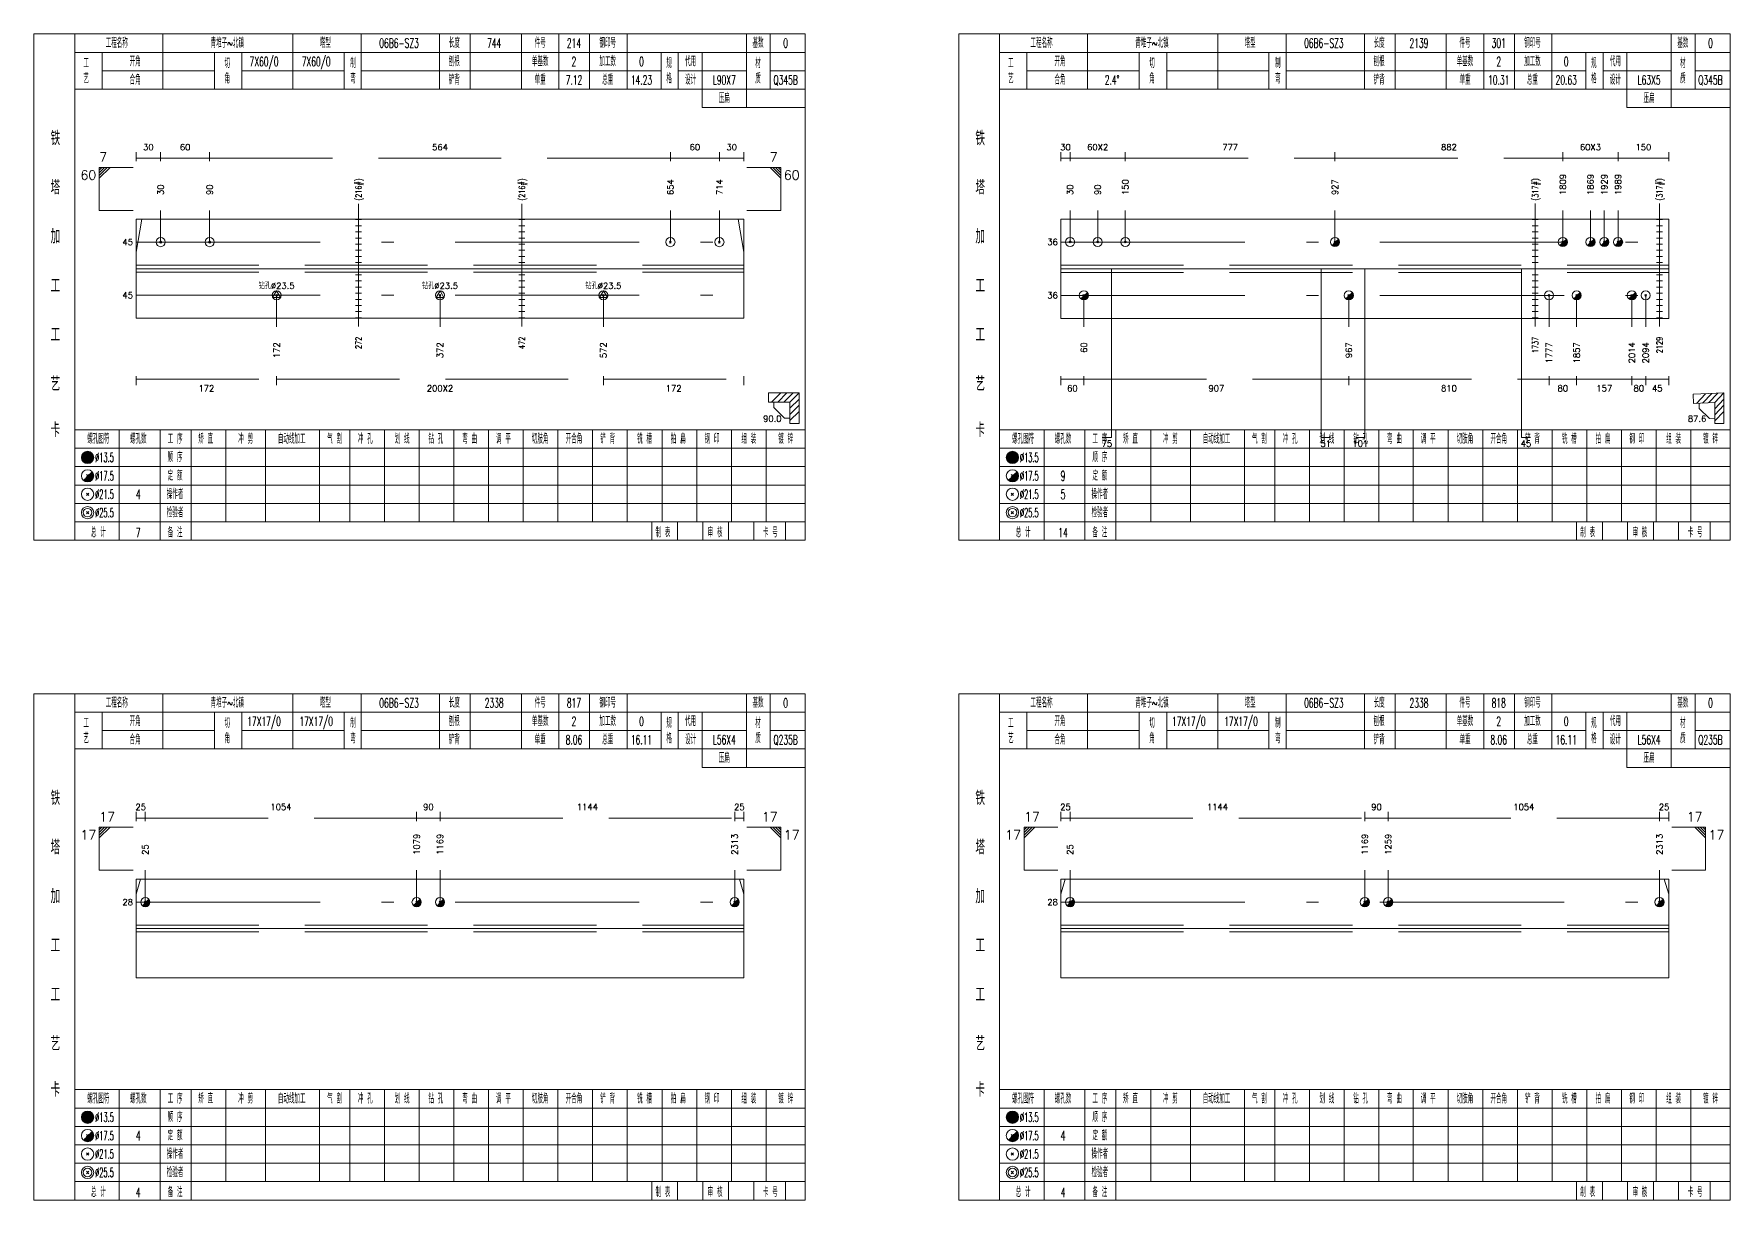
# Model space of a CAD drawing. Extents: x 0 to 30090, y 0 to 380.
# Drawn here: x 6932 to 7485, y 0 to 380 of the extents above; entities that cross this region are included whole.
import ezdxf
from ezdxf.enums import TextEntityAlignment as Align

# ---------------------------------------------------------------- set-up
doc = ezdxf.new("R2010")
doc.units = 0
doc.header["$LTSCALE"] = 20
doc.header["$MEASUREMENT"] = 0
doc.linetypes.add('一点画线', pattern=[5.2, 3, -1, 0.2, -1])
doc.linetypes.add('虚线', pattern=[2.75, 2, -0.75])
doc.layers.get('0').update_dxf_attribs({"linetype": 'CONTINUOUS', "lineweight": 25})
for name, color, linetype, lineweight in [('1', 7, 'CONTINUOUS', 25), ('2', 7, 'CONTINUOUS', 25), ('4', 7, 'CONTINUOUS', 25), ('5', 7, 'CONTINUOUS', 25)]:
    doc.layers.add(name, color=color, linetype=linetype, lineweight=lineweight)
doc.styles.get("Standard").update_dxf_attribs({"font": 'simplex', "width": 0.7, "bigfont": 'gbhzfs.shx'})

# ---------------------------------------------------------------- blocks, each defined once
blk = doc.blocks.new('孔17.5')
at = {"layer": '5', "color": 7, "linetype": 'Continuous', "lineweight": 13}
for p, q in [((-0.2, -0.2), (0.2, 0.2)), ((-0.2, 0.2), (0.2, -0.2))]:
    blk.add_line(p, q, dxfattribs=at)
blk.add_circle((0, 0), 1, dxfattribs=at)
for radius in [0.9, 0.8, 0.7, 0.6, 0.5, 0.4, 0.3, 0.2, 0.1]:
    blk.add_arc((0, 0), radius, 225, 45, dxfattribs=at)
blk = doc.blocks.new('孔21.5')
at = {"layer": '5', "color": 7, "linetype": 'Continuous', "lineweight": 13}
for p, q in [((-0.2, -0.2), (0.2, 0.2)), ((-0.2, 0.2), (0.2, -0.2))]:
    blk.add_line(p, q, dxfattribs=at)
blk.add_circle((0, 0), 1, dxfattribs=at)
blk = doc.blocks.new('孔23.5')
at = {"layer": '5', "color": 7, "linetype": 'Continuous', "lineweight": 13}
for p, q in [((0, 1), (-0.866, -0.5)), ((-0.2, -0.2), (0.2, 0.2)), ((-0.2, 0.2), (0.2, -0.2)), ((0.866, -0.5), (0, 1)), ((-0.866, -0.5), (0.866, -0.5))]:
    blk.add_line(p, q, dxfattribs=at)
blk.add_circle((0, 0), 1, dxfattribs=at)

msp = doc.modelspace()

# ---------------------------------------------------------------- linework, layer by layer
at = {"color": 8, "linetype": '虚线', "lineweight": 9}
for p, q in [((6965.5, 338.5), (6965.5, 341.5)), ((6965.5, 339.5), (6973.49, 339.5)), ((6973.49, 338.5), (6973.49, 341.5)), ((6973.49, 338.5), (6973.49, 341.5)), ((6973.49, 339.5), (6989.46, 339.5)), ((6989.46, 338.5), (6989.46, 341.5)), ((6989.46, 338.5), (6989.46, 341.5)), ((6989.46, 339.5), (7139.64, 339.5)), ((7139.64, 338.5), (7139.64, 341.5)), ((7139.64, 338.5), (7139.64, 341.5)), ((7139.64, 339.5), (7155.61, 339.5)), ((7155.61, 338.5), (7155.61, 341.5)), ((7155.61, 338.5), (7155.61, 341.5)), ((7155.61, 339.5), (7163.6, 339.5)), ((7163.6, 338.5), (7163.6, 341.5)), ((7266.9, 338.5), (7266.9, 341.5)), ((7266.9, 339.5), (7269.9, 339.5)), ((7269.9, 338.5), (7269.9, 341.5)), ((7269.9, 338.5), (7269.9, 341.5)), ((7269.9, 339.5), (7287.9, 339.5)), ((7287.9, 338.5), (7287.9, 341.5)), ((7287.9, 338.5), (7287.9, 341.5)), ((7287.9, 339.5), (7356.23, 339.5)), ((7356.23, 338.5), (7356.23, 341.5)), ((7356.23, 338.5), (7356.23, 341.5)), ((7356.23, 339.5), (7430.5, 339.5)), ((7430.5, 338.5), (7430.5, 341.5)), ((7430.5, 338.5), (7430.5, 341.5)), ((7430.5, 339.5), (7448.5, 339.5)), ((7448.5, 338.5), (7448.5, 341.5)), ((7448.5, 338.5), (7448.5, 341.5)), ((7448.5, 339.5), (7465, 339.5)), ((7465, 338.5), (7465, 341.5)), ((6965.5, 268.5), (6965.5, 265.5)), ((6965.5, 267.5), (7011.3, 267.5)), ((7011.3, 268.5), (7011.3, 265.5)), ((7011.3, 268.5), (7011.3, 265.5)), ((7011.3, 267.5), (7117.8, 267.5)), ((7117.8, 268.5), (7117.8, 265.5)), ((7117.8, 268.5), (7117.8, 265.5)), ((7117.8, 267.5), (7163.6, 267.5)), ((7163.6, 268.5), (7163.6, 265.5)), ((7266.9, 268.5), (7266.9, 265.5)), ((7266.9, 267.5), (7274.4, 267.5)), ((7274.4, 268.5), (7274.4, 265.5)), ((7274.4, 268.5), (7274.4, 265.5)), ((7274.4, 267.5), (7360.73, 267.5)), ((7360.73, 268.5), (7360.73, 265.5)), ((7360.73, 268.5), (7360.73, 265.5)), ((7360.73, 267.5), (7426, 267.5)), ((7426, 268.5), (7426, 265.5)), ((7426, 268.5), (7426, 265.5)), ((7426, 267.5), (7435, 267.5)), ((7435, 268.5), (7435, 265.5)), ((7435, 268.5), (7435, 265.5)), ((7435, 267.5), (7453, 267.5)), ((7453, 268.5), (7453, 265.5)), ((7453, 268.5), (7453, 265.5)), ((7453, 267.5), (7457.5, 267.5)), ((7457.5, 268.5), (7457.5, 265.5)), ((7457.5, 268.5), (7457.5, 265.5)), ((7457.5, 267.5), (7465, 267.5)), ((7465, 268.5), (7465, 265.5)), ((6965.5, 123.5), (6965.5, 126.5)), ((6965.5, 124.5), (6968.5, 124.5)), ((6968.5, 123.5), (6968.5, 126.5)), ((6968.5, 123.5), (6968.5, 126.5)), ((6968.5, 124.5), (7056.92, 124.5)), ((7056.92, 123.5), (7056.92, 126.5)), ((7056.92, 123.5), (7056.92, 126.5)), ((7056.92, 124.5), (7064.55, 124.5)), ((7064.55, 123.5), (7064.55, 126.5)), ((7064.55, 123.5), (7064.55, 126.5)), ((7064.55, 124.5), (7160.6, 124.5)), ((7160.6, 123.5), (7160.6, 126.5)), ((7160.6, 123.5), (7160.6, 126.5)), ((7160.6, 124.5), (7163.6, 124.5)), ((7163.6, 123.5), (7163.6, 126.5)), ((7266.9, 123.5), (7266.9, 126.5)), ((7266.9, 124.5), (7269.9, 124.5)), ((7269.9, 123.5), (7269.9, 126.5)), ((7269.9, 123.5), (7269.9, 126.5)), ((7269.9, 124.5), (7365.95, 124.5)), ((7365.95, 123.5), (7365.95, 126.5)), ((7365.95, 123.5), (7365.95, 126.5)), ((7365.95, 124.5), (7373.58, 124.5)), ((7373.58, 123.5), (7373.58, 126.5)), ((7373.58, 123.5), (7373.58, 126.5)), ((7373.58, 124.5), (7462, 124.5)), ((7462, 123.5), (7462, 126.5)), ((7462, 123.5), (7462, 126.5)), ((7462, 124.5), (7465, 124.5)), ((7465, 123.5), (7465, 126.5))]:
    msp.add_line(p, q, dxfattribs=at)
at = {"color": 7, "linetype": 'Continuous', "lineweight": 13}
for p, q in [((6953.5, 336.5), (6964.5, 336.5)), ((6953.5, 322.5), (6953.5, 336.5)), ((6954.37, 336.5), (6953.5, 335.62)), ((6955.25, 336.5), (6953.5, 334.75)), ((6956.12, 336.5), (6953.5, 333.88)), ((6957, 336.5), (6953.5, 333)), ((7175.6, 336.5), (7164.6, 336.5)), ((7172.1, 336.5), (7175.6, 333)), ((7172.97, 336.5), (7175.6, 333.88)), ((7173.85, 336.5), (7175.6, 334.75)), ((7174.72, 336.5), (7175.6, 335.62)), ((7175.6, 322.5), (7175.6, 336.5)), ((6953.5, 322.5), (6964.5, 322.5)), ((6973.49, 312.17), (6973.49, 322.5)), ((6989.46, 312.17), (6989.46, 322.5)), ((7139.64, 312.17), (7139.64, 322.5)), ((7155.61, 312.17), (7155.61, 322.5)), ((7175.6, 322.5), (7164.6, 322.5)), ((7269.9, 312.19), (7269.9, 322.5)), ((7278.9, 312.19), (7278.9, 322.5)), ((7287.9, 312.19), (7287.9, 322.5)), ((7356.23, 312.19), (7356.23, 322.5)), ((7430.5, 312.19), (7430.5, 322.5)), ((7439.5, 312.19), (7439.5, 322.5)), ((7444, 312.19), (7444, 322.5)), ((7448.5, 312.19), (7448.5, 322.5)), ((6965.5, 308.89), (6967.36, 319.67)), ((7163.6, 308.89), (7161.74, 319.67)), ((7011.3, 294.83), (7011.3, 284.5)), ((7064.55, 294.83), (7064.55, 284.5)), ((7117.8, 294.83), (7117.8, 284.5)), ((7274.4, 294.81), (7274.4, 284.5)), ((7360.73, 294.81), (7360.73, 284.5)), ((7426, 294.81), (7426, 284.5)), ((7435, 294.81), (7435, 284.5)), ((7453, 294.81), (7453, 284.5)), ((7457.5, 294.81), (7457.5, 284.5)), ((6953.5, 121.5), (6964.5, 121.5)), ((6953.5, 107.5), (6953.5, 121.5)), ((6954.37, 121.5), (6953.5, 120.62)), ((6955.25, 121.5), (6953.5, 119.75)), ((6956.12, 121.5), (6953.5, 118.88)), ((6957, 121.5), (6953.5, 118)), ((7175.6, 121.5), (7164.6, 121.5)), ((7172.1, 121.5), (7175.6, 118)), ((7172.97, 121.5), (7175.6, 118.88)), ((7173.85, 121.5), (7175.6, 119.75)), ((7174.72, 121.5), (7175.6, 120.62)), ((7175.6, 107.5), (7175.6, 121.5)), ((7254.9, 121.5), (7265.9, 121.5)), ((7254.9, 107.5), (7254.9, 121.5)), ((7255.77, 121.5), (7254.9, 120.62)), ((7256.65, 121.5), (7254.9, 119.75)), ((7257.52, 121.5), (7254.9, 118.88)), ((7258.4, 121.5), (7254.9, 118)), ((7477, 121.5), (7466, 121.5)), ((7473.5, 121.5), (7477, 118)), ((7474.37, 121.5), (7477, 118.88)), ((7475.25, 121.5), (7477, 119.75)), ((7476.12, 121.5), (7477, 120.62)), ((7477, 107.5), (7477, 121.5)), ((6953.5, 107.5), (6964.5, 107.5)), ((6968.5, 97.07), (6968.5, 107.5)), ((7056.92, 97.07), (7056.92, 107.5)), ((7064.55, 97.07), (7064.55, 107.5)), ((7160.6, 97.07), (7160.6, 107.5)), ((7175.6, 107.5), (7164.6, 107.5)), ((7254.9, 107.5), (7265.9, 107.5)), ((7269.9, 97.07), (7269.9, 107.5)), ((7365.95, 97.07), (7365.95, 107.5)), ((7373.58, 97.07), (7373.58, 107.5)), ((7462, 97.07), (7462, 107.5)), ((7477, 107.5), (7466, 107.5)), ((6965.5, 99.69), (6966.94, 104.57)), ((7163.6, 99.69), (7162.16, 104.57)), ((7266.9, 99.69), (7268.34, 104.57)), ((7465, 99.69), (7463.56, 104.57))]:
    msp.add_line(p, q, dxfattribs=at)
at = {"color": 7, "linetype": 'Continuous', "lineweight": 18}
for p, q in [((6965.5, 319.67), (6965.5, 287.33)), ((6965.5, 319.67), (7163.6, 319.67)), ((7163.6, 319.67), (7163.6, 287.33)), ((7266.9, 319.69), (7266.9, 287.31)), ((7266.9, 319.69), (7465, 319.69)), ((7465, 319.69), (7465, 287.31)), ((6965.5, 303.5), (7163.6, 303.5)), ((7266.9, 303.5), (7465, 303.5)), ((6965.5, 104.57), (6965.5, 72.43)), ((6965.5, 104.57), (7163.6, 104.57)), ((7163.6, 104.57), (7163.6, 72.43)), ((7266.9, 104.57), (7266.9, 72.43)), ((7266.9, 104.57), (7465, 104.57)), ((7465, 104.57), (7465, 72.43)), ((6965.5, 88.5), (7163.6, 88.5)), ((7266.9, 88.5), (7465, 88.5))]:
    msp.add_line(p, q, dxfattribs=at)
at = {"color": 3, "linetype": '一点画线', "lineweight": 13}
for p, q in [((6965.5, 312.17), (7163.6, 312.17)), ((7266.9, 312.19), (7465, 312.19)), ((6965.5, 294.83), (7163.6, 294.83)), ((7266.9, 294.81), (7465, 294.81)), ((6965.5, 97.07), (7163.6, 97.07)), ((7266.9, 97.07), (7465, 97.07))]:
    msp.add_line(p, q, dxfattribs=at)
at = {"color": 1, "linetype": '虚线', "lineweight": 18}
for p, q in [((6965.5, 304.67), (7163.6, 304.67)), ((7266.9, 304.69), (7465, 304.69)), ((6965.5, 302.33), (7163.6, 302.33)), ((7266.9, 302.31), (7465, 302.31)), ((6965.5, 89.57), (7163.6, 89.57)), ((7266.9, 89.57), (7465, 89.57)), ((6965.5, 87.43), (7163.6, 87.43)), ((7266.9, 87.43), (7465, 87.43))]:
    msp.add_line(p, q, dxfattribs=at)
at = {"layer": '1', "color": 7, "linetype": 'Continuous', "lineweight": 18}
for p, q in [((6965.5, 287.33), (7163.6, 287.33)), ((7266.9, 287.31), (7465, 287.31)), ((6965.5, 72.43), (7163.6, 72.43)), ((7266.9, 72.43), (7465, 72.43))]:
    msp.add_line(p, q, dxfattribs=at)
at = {"layer": '2', "color": 216, "linetype": '虚线', "lineweight": 13}
for p, q in [((7037.99, 324.67), (7037.99, 282.33)), ((7091.24, 324.67), (7091.24, 282.33)), ((7421.5, 324.69), (7421.5, 282.31)), ((7462, 324.69), (7462, 282.31))]:
    msp.add_line(p, q, dxfattribs=at)
at = {"layer": '2', "color": 7, "linetype": 'Continuous', "lineweight": 13}
for p, q in [((7038.99, 319.5), (7036.99, 319.5)), ((7038.99, 317.5), (7036.99, 317.5)), ((7038.99, 315.5), (7036.99, 315.5)), ((7037.99, 303.5), (7037.99, 319.67)), ((7092.24, 319.5), (7090.24, 319.5)), ((7092.24, 317.5), (7090.24, 317.5)), ((7092.24, 315.5), (7090.24, 315.5)), ((7091.24, 303.5), (7091.24, 319.67)), ((7422.5, 319.5), (7420.5, 319.5)), ((7422.5, 317.5), (7420.5, 317.5)), ((7422.5, 315.5), (7420.5, 315.5)), ((7421.5, 303.5), (7421.5, 319.69)), ((7463, 319.5), (7461, 319.5)), ((7463, 317.5), (7461, 317.5)), ((7463, 315.5), (7461, 315.5)), ((7462, 303.5), (7462, 319.69)), ((7038.99, 313.5), (7036.99, 313.5)), ((7038.99, 311.5), (7036.99, 311.5)), ((7092.24, 313.5), (7090.24, 313.5)), ((7092.24, 311.5), (7090.24, 311.5)), ((7422.5, 313.5), (7420.5, 313.5)), ((7422.5, 311.5), (7420.5, 311.5)), ((7463, 313.5), (7461, 313.5)), ((7463, 311.5), (7461, 311.5)), ((7038.99, 309.5), (7036.99, 309.5)), ((7038.99, 307.5), (7036.99, 307.5)), ((7038.99, 305.5), (7036.99, 305.5)), ((7092.24, 309.5), (7090.24, 309.5)), ((7092.24, 307.5), (7090.24, 307.5)), ((7092.24, 305.5), (7090.24, 305.5)), ((7422.5, 309.5), (7420.5, 309.5)), ((7422.5, 307.5), (7420.5, 307.5)), ((7422.5, 305.5), (7420.5, 305.5)), ((7463, 309.5), (7461, 309.5)), ((7463, 307.5), (7461, 307.5)), ((7463, 305.5), (7461, 305.5)), ((7036.99, 301.5), (7038.99, 301.5)), ((7036.99, 299.5), (7038.99, 299.5)), ((7037.99, 303.5), (7037.99, 287.33)), ((7090.24, 301.5), (7092.24, 301.5)), ((7090.24, 299.5), (7092.24, 299.5)), ((7091.24, 303.5), (7091.24, 287.33)), ((7283.4, 303.5), (7283.4, 248.5)), ((7351.73, 303.5), (7351.73, 248.5)), ((7365.98, 303.5), (7365.98, 248.5)), ((7417, 303.5), (7417, 248.5)), ((7420.5, 301.5), (7422.5, 301.5)), ((7420.5, 299.5), (7422.5, 299.5)), ((7421.5, 303.5), (7421.5, 287.31)), ((7461, 301.5), (7463, 301.5)), ((7461, 299.5), (7463, 299.5)), ((7462, 303.5), (7462, 287.31)), ((7036.99, 297.5), (7038.99, 297.5)), ((7036.99, 295.5), (7038.99, 295.5)), ((7036.99, 293.5), (7038.99, 293.5)), ((7090.24, 297.5), (7092.24, 297.5)), ((7090.24, 295.5), (7092.24, 295.5)), ((7090.24, 293.5), (7092.24, 293.5)), ((7420.5, 297.5), (7422.5, 297.5)), ((7420.5, 295.5), (7422.5, 295.5)), ((7420.5, 293.5), (7422.5, 293.5)), ((7461, 297.5), (7463, 297.5)), ((7461, 295.5), (7463, 295.5)), ((7461, 293.5), (7463, 293.5)), ((7036.99, 291.5), (7038.99, 291.5)), ((7036.99, 289.5), (7038.99, 289.5)), ((7036.99, 287.5), (7038.99, 287.5)), ((7090.24, 291.5), (7092.24, 291.5)), ((7090.24, 289.5), (7092.24, 289.5)), ((7090.24, 287.5), (7092.24, 287.5)), ((7420.5, 291.5), (7422.5, 291.5)), ((7420.5, 289.5), (7422.5, 289.5)), ((7420.5, 287.5), (7422.5, 287.5)), ((7461, 291.5), (7463, 291.5)), ((7461, 289.5), (7463, 289.5)), ((7461, 287.5), (7463, 287.5)), ((7181.6, 263), (7171.6, 263)), ((7171.6, 263), (7171.6, 260)), ((7171.6, 260), (7178.6, 260)), ((7172.6, 260), (7175.6, 263)), ((7173.35, 260), (7173.35, 258.25)), ((7174.6, 260), (7177.6, 263)), ((7176.6, 260), (7179.6, 263)), ((7178.6, 260), (7181.6, 263)), ((7178.6, 258), (7181.6, 261)), ((7178.6, 260), (7178.6, 253)), ((7181.6, 253), (7181.6, 263)), ((7483, 263), (7473.01, 262.58)), ((7473.01, 262.58), (7473.13, 259.58)), ((7473.13, 259.58), (7480, 259.87)), ((7474.01, 259.62), (7477.01, 262.75)), ((7476, 259.7), (7479, 262.83)), ((7478, 259.79), (7481, 262.92)), ((7480, 259.87), (7483, 263)), ((7480, 257.87), (7483, 261)), ((7480, 259.87), (7480, 253)), ((7483, 253), (7483, 263)), ((7176.85, 254.75), (7173.35, 258.25)), ((7176.85, 254.75), (7178.6, 254.75)), ((7178.6, 256), (7181.6, 259)), ((7178.6, 254), (7181.6, 257)), ((7474.88, 259.66), (7474.88, 257.91)), ((7478.25, 254.68), (7474.88, 257.91)), ((7478.25, 254.68), (7480, 254.75)), ((7480, 255.87), (7483, 259)), ((7480, 253.87), (7483, 257)), ((7178.6, 253), (7181.6, 253)), ((7480, 253), (7483, 253)), ((7283.4, 248.5), (7280.4, 248.5)), ((7351.73, 248.5), (7354.73, 248.5)), ((7365.98, 248.5), (7362.98, 248.5)), ((7417, 248.5), (7420, 248.5))]:
    msp.add_line(p, q, dxfattribs=at)
at = {"layer": '4', "color": 1, "linetype": 'Continuous', "lineweight": 18}
for p, q in [((6945.5, 215), (6945.5, 380)), ((6974.2, 362), (6974.2, 380)), ((7016.6, 362), (7016.6, 380)), ((7038.9, 362), (7038.9, 380)), ((7064.4, 362), (7064.4, 380)), ((7074.4, 362), (7074.4, 380)), ((7091.1, 362), (7091.1, 380)), ((7103.3, 362), (7103.3, 380)), ((7113.3, 362), (7113.3, 380)), ((7125.5, 362), (7125.5, 380)), ((7164.4, 356), (7164.4, 380)), ((7172.2, 362), (7172.2, 380)), ((7246.9, 215), (7246.9, 380)), ((7275.6, 362), (7275.6, 380)), ((7318, 362), (7318, 380)), ((7340.3, 362), (7340.3, 380)), ((7365.8, 362), (7365.8, 380)), ((7375.8, 362), (7375.8, 380)), ((7392.5, 362), (7392.5, 380)), ((7404.7, 362), (7404.7, 380)), ((7414.7, 362), (7414.7, 380)), ((7426.9, 362), (7426.9, 380)), ((7465.8, 356), (7465.8, 380)), ((7473.6, 362), (7473.6, 380)), ((6945.5, 374), (7183.6, 374)), ((6954.4, 362), (6954.4, 374)), ((6991, 362), (6991, 374)), ((7000, 362), (7000, 374)), ((7033.3, 362), (7033.3, 374)), ((7136.6, 362), (7136.6, 374)), ((7142.2, 362), (7142.2, 374)), ((7150, 356), (7150, 374)), ((7246.9, 374), (7485, 374)), ((7255.8, 362), (7255.8, 374)), ((7292.4, 362), (7292.4, 374)), ((7301.4, 362), (7301.4, 374)), ((7334.7, 362), (7334.7, 374)), ((7438, 362), (7438, 374)), ((7443.6, 362), (7443.6, 374)), ((7451.4, 356), (7451.4, 374)), ((6954.4, 368), (6991, 368)), ((7000, 368), (7033.3, 368)), ((7038.9, 368), (7136.6, 368)), ((7142.2, 368), (7164.4, 368)), ((7172.2, 368), (7183.6, 368)), ((7255.8, 368), (7292.4, 368)), ((7301.4, 368), (7334.7, 368)), ((7340.3, 368), (7438, 368)), ((7443.6, 368), (7465.8, 368)), ((7473.6, 368), (7485, 368)), ((6945.5, 362), (7183.6, 362)), ((7246.9, 362), (7485, 362)), ((7150, 356), (7183.6, 356)), ((7451.4, 356), (7485, 356)), ((6945.5, 251), (7183.6, 251)), ((6960, 215), (6960, 251)), ((6973.3, 215), (6973.3, 251)), ((6983.4, 215), (6983.4, 251)), ((6994.8, 221), (6994.8, 251)), ((7007.7, 221), (7007.7, 251)), ((7025.3, 221), (7025.3, 251)), ((7035.2, 221), (7035.2, 251)), ((7046.5, 221), (7046.5, 251)), ((7057.8, 221), (7057.8, 251)), ((7069.1, 221), (7069.1, 251)), ((7080.3, 221), (7080.3, 251)), ((7091.7, 221), (7091.7, 251)), ((7103, 221), (7103, 251)), ((7114.3, 221), (7114.3, 251)), ((7125.6, 221), (7125.6, 251)), ((7136.9, 221), (7136.9, 251)), ((7148.2, 221), (7148.2, 251)), ((7159.5, 221), (7159.5, 251)), ((7170.8, 221), (7170.8, 251)), ((7246.9, 251), (7485, 251)), ((7261.4, 215), (7261.4, 251)), ((7274.7, 215), (7274.7, 251)), ((7284.8, 215), (7284.8, 251)), ((7296.2, 221), (7296.2, 251)), ((7309.1, 221), (7309.1, 251)), ((7326.7, 221), (7326.7, 251)), ((7336.6, 221), (7336.6, 251)), ((7347.9, 221), (7347.9, 251)), ((7359.2, 221), (7359.2, 251)), ((7370.5, 221), (7370.5, 251)), ((7381.7, 221), (7381.7, 251)), ((7393.1, 221), (7393.1, 251)), ((7404.4, 221), (7404.4, 251)), ((7415.7, 221), (7415.7, 251)), ((7427, 221), (7427, 251)), ((7438.3, 221), (7438.3, 251)), ((7449.6, 221), (7449.6, 251)), ((7460.9, 221), (7460.9, 251)), ((7472.2, 221), (7472.2, 251)), ((6945.5, 245), (7183.6, 245)), ((7246.9, 245), (7485, 245)), ((6945.5, 239), (7183.6, 239)), ((7246.9, 239), (7485, 239)), ((6945.5, 233), (7183.6, 233)), ((7246.9, 233), (7485, 233)), ((6945.5, 227), (7183.6, 227)), ((7246.9, 227), (7485, 227)), ((6945.5, 221), (7183.6, 221)), ((7133.6, 215), (7133.6, 221)), ((7142, 215), (7142, 221)), ((7150.2, 215), (7150.2, 221)), ((7158.6, 215), (7158.6, 221)), ((7166.8, 215), (7166.8, 221)), ((7177.1, 215), (7177.1, 221)), ((7246.9, 221), (7485, 221)), ((7435, 215), (7435, 221)), ((7443.4, 215), (7443.4, 221)), ((7451.6, 215), (7451.6, 221)), ((7460, 215), (7460, 221)), ((7468.2, 215), (7468.2, 221)), ((7478.5, 215), (7478.5, 221)), ((6945.5, 0), (6945.5, 165)), ((6974.2, 147), (6974.2, 165)), ((7016.6, 147), (7016.6, 165)), ((7038.9, 147), (7038.9, 165)), ((7064.4, 147), (7064.4, 165)), ((7074.4, 147), (7074.4, 165)), ((7091.1, 147), (7091.1, 165)), ((7103.3, 147), (7103.3, 165)), ((7113.3, 147), (7113.3, 165)), ((7125.5, 147), (7125.5, 165)), ((7164.4, 141), (7164.4, 165)), ((7172.2, 147), (7172.2, 165)), ((7246.9, 0), (7246.9, 165)), ((7275.6, 147), (7275.6, 165)), ((7318, 147), (7318, 165)), ((7340.3, 147), (7340.3, 165)), ((7365.8, 147), (7365.8, 165)), ((7375.8, 147), (7375.8, 165)), ((7392.5, 147), (7392.5, 165)), ((7404.7, 147), (7404.7, 165)), ((7414.7, 147), (7414.7, 165)), ((7426.9, 147), (7426.9, 165)), ((7465.8, 141), (7465.8, 165)), ((7473.6, 147), (7473.6, 165)), ((6945.5, 159), (7183.6, 159)), ((6954.4, 147), (6954.4, 159)), ((6991, 147), (6991, 159)), ((7000, 147), (7000, 159)), ((7033.3, 147), (7033.3, 159)), ((7136.6, 147), (7136.6, 159)), ((7142.2, 147), (7142.2, 159)), ((7150, 141), (7150, 159)), ((7246.9, 159), (7485, 159)), ((7255.8, 147), (7255.8, 159)), ((7292.4, 147), (7292.4, 159)), ((7301.4, 147), (7301.4, 159)), ((7334.7, 147), (7334.7, 159)), ((7438, 147), (7438, 159)), ((7443.6, 147), (7443.6, 159)), ((7451.4, 141), (7451.4, 159)), ((6954.4, 153), (6991, 153)), ((7000, 153), (7033.3, 153)), ((7038.9, 153), (7136.6, 153)), ((7142.2, 153), (7164.4, 153)), ((7172.2, 153), (7183.6, 153)), ((7255.8, 153), (7292.4, 153)), ((7301.4, 153), (7334.7, 153)), ((7340.3, 153), (7438, 153)), ((7443.6, 153), (7465.8, 153)), ((7473.6, 153), (7485, 153)), ((6945.5, 147), (7183.6, 147)), ((7246.9, 147), (7485, 147)), ((7150, 141), (7183.6, 141)), ((7451.4, 141), (7485, 141)), ((6945.5, 36), (7183.6, 36)), ((6960, 0), (6960, 36)), ((6973.3, 0), (6973.3, 36)), ((6983.4, 0), (6983.4, 36)), ((6994.8, 6), (6994.8, 36)), ((7007.7, 6), (7007.7, 36)), ((7025.3, 6), (7025.3, 36)), ((7035.2, 6), (7035.2, 36)), ((7046.5, 6), (7046.5, 36)), ((7057.8, 6), (7057.8, 36)), ((7069.1, 6), (7069.1, 36)), ((7080.3, 6), (7080.3, 36)), ((7091.7, 6), (7091.7, 36)), ((7103, 6), (7103, 36)), ((7114.3, 6), (7114.3, 36)), ((7125.6, 6), (7125.6, 36)), ((7136.9, 6), (7136.9, 36)), ((7148.2, 6), (7148.2, 36)), ((7159.5, 6), (7159.5, 36)), ((7170.8, 6), (7170.8, 36)), ((7246.9, 36), (7485, 36)), ((7261.4, 0), (7261.4, 36)), ((7274.7, 0), (7274.7, 36)), ((7284.8, 0), (7284.8, 36)), ((7296.2, 6), (7296.2, 36)), ((7309.1, 6), (7309.1, 36)), ((7326.7, 6), (7326.7, 36)), ((7336.6, 6), (7336.6, 36)), ((7347.9, 6), (7347.9, 36)), ((7359.2, 6), (7359.2, 36)), ((7370.5, 6), (7370.5, 36)), ((7381.7, 6), (7381.7, 36)), ((7393.1, 6), (7393.1, 36)), ((7404.4, 6), (7404.4, 36)), ((7415.7, 6), (7415.7, 36)), ((7427, 6), (7427, 36)), ((7438.3, 6), (7438.3, 36)), ((7449.6, 6), (7449.6, 36)), ((7460.9, 6), (7460.9, 36)), ((7472.2, 6), (7472.2, 36)), ((6945.5, 30), (7183.6, 30)), ((7246.9, 30), (7485, 30)), ((6945.5, 24), (7183.6, 24)), ((7246.9, 24), (7485, 24)), ((6945.5, 18), (7183.6, 18)), ((7246.9, 18), (7485, 18)), ((6945.5, 12), (7183.6, 12)), ((7246.9, 12), (7485, 12)), ((6945.5, 6), (7183.6, 6)), ((7133.6, 0), (7133.6, 6)), ((7142, 0), (7142, 6)), ((7150.2, 0), (7150.2, 6)), ((7158.6, 0), (7158.6, 6)), ((7166.8, 0), (7166.8, 6)), ((7177.1, 0), (7177.1, 6)), ((7246.9, 6), (7485, 6)), ((7435, 0), (7435, 6)), ((7443.4, 0), (7443.4, 6)), ((7451.6, 0), (7451.6, 6)), ((7460, 0), (7460, 6)), ((7468.2, 0), (7468.2, 6)), ((7478.5, 0), (7478.5, 6))]:
    msp.add_line(p, q, dxfattribs=at)
at = {"layer": '4', "color": 7, "linetype": 'Continuous', "lineweight": 13}
for p, q in [((6949.5, 241.8), (6949.9, 242.2)), ((6949.9, 241.8), (6949.5, 242.2)), ((7250.9, 241.8), (7251.3, 242.2)), ((7251.3, 241.8), (7250.9, 242.2)), ((6949.3, 235.6), (6950.1, 236.4)), ((6949.3, 236.4), (6950.1, 235.6)), ((7250.7, 235.6), (7251.5, 236.4)), ((7250.7, 236.4), (7251.5, 235.6)), ((6949.3, 229.6), (6950.1, 230.4)), ((6949.3, 230.4), (6950.1, 229.6)), ((7250.7, 229.6), (7251.5, 230.4)), ((7250.7, 230.4), (7251.5, 229.6)), ((6949.3, 223.6), (6950.1, 224.4)), ((6949.3, 224.4), (6950.1, 223.6)), ((7250.7, 223.6), (7251.5, 224.4)), ((7250.7, 224.4), (7251.5, 223.6)), ((6949.5, 26.8), (6949.9, 27.2)), ((6949.9, 26.8), (6949.5, 27.2)), ((7250.9, 26.8), (7251.3, 27.2)), ((7251.3, 26.8), (7250.9, 27.2)), ((6949.3, 20.6), (6950.1, 21.4)), ((6949.3, 21.4), (6950.1, 20.6)), ((7250.7, 20.6), (7251.5, 21.4)), ((7250.7, 21.4), (7251.5, 20.6)), ((6949.3, 14.6), (6950.1, 15.4)), ((6949.3, 15.4), (6950.1, 14.6)), ((7250.7, 14.6), (7251.5, 15.4)), ((7250.7, 15.4), (7251.5, 14.6)), ((6949.3, 8.6), (6950.1, 9.4)), ((6949.3, 9.4), (6950.1, 8.6)), ((7250.7, 8.6), (7251.5, 9.4)), ((7250.7, 9.4), (7251.5, 8.6))]:
    msp.add_line(p, q, dxfattribs=at)
at = {"layer": '4', "color": 1, "linetype": 'Continuous', "lineweight": 18}
for points in [[(6932.2, 380), (6932.2, 215), (7183.6, 215), (7183.6, 380)], [(7233.6, 380), (7233.6, 215), (7485, 215), (7485, 380)], [(6932.2, 165), (6932.2, 0), (7183.6, 0), (7183.6, 165)], [(7233.6, 165), (7233.6, 0), (7485, 0), (7485, 165)]]:
    msp.add_lwpolyline(points, close=True, dxfattribs=at)
at = {"layer": '4', "color": 7, "linetype": 'Continuous', "lineweight": 13}
for centre, radius in [((6949.7, 242), 2), ((6949.7, 242), 1.8), ((6949.7, 242), 1.6), ((6949.7, 242), 1.4), ((7251.1, 242), 2), ((7251.1, 242), 1.8), ((7251.1, 242), 1.6), ((7251.1, 242), 1.4), ((6949.7, 236), 2), ((6949.7, 242), 1.2), ((6949.7, 242), 1), ((6949.7, 242), 0.8), ((6949.7, 242), 0.6), ((6949.7, 242), 0.4), ((6949.7, 242), 0.2), ((7251.1, 236), 2), ((7251.1, 242), 1.2), ((7251.1, 242), 1), ((7251.1, 242), 0.8), ((7251.1, 242), 0.6), ((7251.1, 242), 0.4), ((7251.1, 242), 0.2), ((6949.7, 230), 2), ((7251.1, 230), 2), ((6949.7, 224), 2), ((6949.7, 224), 1.4), ((7251.1, 224), 2), ((7251.1, 224), 1.4), ((6949.7, 27), 2), ((6949.7, 27), 1.8), ((6949.7, 27), 1.6), ((6949.7, 27), 1.4), ((6949.7, 27), 1.2), ((6949.7, 27), 1), ((6949.7, 27), 0.8), ((7251.1, 27), 2), ((7251.1, 27), 1.8), ((7251.1, 27), 1.6), ((7251.1, 27), 1.4), ((7251.1, 27), 1.2), ((7251.1, 27), 1), ((7251.1, 27), 0.8), ((6949.7, 21), 2), ((6949.7, 27), 0.6), ((6949.7, 27), 0.4), ((6949.7, 27), 0.2), ((7251.1, 21), 2), ((7251.1, 27), 0.6), ((7251.1, 27), 0.4), ((7251.1, 27), 0.2), ((6949.7, 15), 2), ((7251.1, 15), 2), ((6949.7, 9), 2), ((6949.7, 9), 1.4), ((7251.1, 9), 2), ((7251.1, 9), 1.4)]:
    msp.add_circle(centre, radius, dxfattribs=at)
for centre, radius in [((6949.7, 236), 1.8), ((6949.7, 236), 1.6), ((6949.7, 236), 1.4), ((6949.7, 236), 1.2), ((6949.7, 236), 1), ((6949.7, 236), 0.8), ((6949.7, 236), 0.6), ((6949.7, 236), 0.4), ((6949.7, 236), 0.2), ((7251.1, 236), 1.8), ((7251.1, 236), 1.6), ((7251.1, 236), 1.4), ((7251.1, 236), 1.2), ((7251.1, 236), 1), ((7251.1, 236), 0.8), ((7251.1, 236), 0.6), ((7251.1, 236), 0.4), ((7251.1, 236), 0.2), ((6949.7, 21), 1.8), ((6949.7, 21), 1.6), ((7251.1, 21), 1.8), ((7251.1, 21), 1.6), ((6949.7, 21), 1.4), ((6949.7, 21), 1.2), ((6949.7, 21), 1), ((6949.7, 21), 0.8), ((6949.7, 21), 0.6), ((6949.7, 21), 0.4), ((6949.7, 21), 0.2), ((7251.1, 21), 1.4), ((7251.1, 21), 1.2), ((7251.1, 21), 1), ((7251.1, 21), 0.8), ((7251.1, 21), 0.6), ((7251.1, 21), 0.4), ((7251.1, 21), 0.2)]:
    msp.add_arc(centre, radius, 225, 45, dxfattribs=at)

# ---------------------------------------------------------------- block references
at = {"color": 7, "linetype": 'Continuous', "lineweight": 13, "xscale": 1.5, "yscale": 1.5, "zscale": 1.5}
for name, p in [('孔21.5', (6973.49, 312.17)), ('孔21.5', (6989.46, 312.17)), ('孔21.5', (7139.64, 312.17)), ('孔21.5', (7155.61, 312.17)), ('孔21.5', (7269.9, 312.19)), ('孔21.5', (7278.9, 312.19)), ('孔21.5', (7287.9, 312.19)), ('孔17.5', (7356.23, 312.19)), ('孔17.5', (7430.5, 312.19)), ('孔17.5', (7439.5, 312.19)), ('孔17.5', (7444, 312.19)), ('孔17.5', (7448.5, 312.19)), ('孔17.5', (6968.5, 97.07)), ('孔17.5', (7056.92, 97.07)), ('孔17.5', (7064.55, 97.07)), ('孔17.5', (7160.6, 97.07)), ('孔17.5', (7269.9, 97.07)), ('孔17.5', (7365.95, 97.07)), ('孔17.5', (7373.58, 97.07)), ('孔17.5', (7462, 97.07))]:
    msp.add_blockref(name, p, dxfattribs=at)
at = {"layer": '1', "color": 7, "linetype": 'Continuous', "lineweight": 13, "xscale": 1.5, "yscale": 1.5, "zscale": 1.5}
for name, p in [('孔23.5', (7011.3, 294.83)), ('孔23.5', (7064.55, 294.83)), ('孔23.5', (7117.8, 294.83)), ('孔17.5', (7274.4, 294.81)), ('孔17.5', (7360.73, 294.81)), ('孔21.5', (7426, 294.81)), ('孔17.5', (7435, 294.81)), ('孔17.5', (7453, 294.81)), ('孔21.5', (7457.5, 294.81))]:
    msp.add_blockref(name, p, dxfattribs=at)

# ---------------------------------------------------------------- texts
at = {"color": 8, "linetype": 'Continuous', "lineweight": 9}
for s, p in [('30', (6969.49, 341.5)), ('60', (6981.48, 341.5)), ('564', (7064.55, 341.5)), ('60', (7147.62, 341.5)), ('30', (7159.61, 341.5)), ('30', (7268.4, 341.5)), ('60X2', (7278.9, 341.5)), ('777', (7322.07, 341.5)), ('882', (7393.37, 341.5)), ('60X3', (7439.5, 341.5)), ('150', (7456.75, 341.5)), ('25', (6967, 126.5)), ('1054', (7012.71, 126.5)), ('90', (7060.74, 126.5)), ('1144', (7112.57, 126.5)), ('25', (7162.1, 126.5)), ('25', (7268.4, 126.5)), ('1144', (7317.92, 126.5)), ('90', (7369.76, 126.5)), ('1054', (7417.79, 126.5)), ('25', (7463.5, 126.5))]:
    msp.add_text(s, height=2, dxfattribs=at).set_placement(p, align=Align.BOTTOM_CENTER)
at = {"color": 7, "linetype": 'Continuous', "lineweight": 13}
for s, p in [('7', (6953.5, 337.5)), ('17', (6953.5, 122.5)), ('17', (7254.9, 122.5))]:
    msp.add_text(s, height=3, dxfattribs=at).set_placement(p, align=Align.BOTTOM_LEFT)
for s, p in [('7', (7174.6, 337.5)), ('17', (7174.6, 122.5)), ('17', (7476, 122.5))]:
    msp.add_text(s, height=3, dxfattribs=at).set_placement(p, align=Align.BOTTOM_RIGHT)
for s, p in [('60', (6952.5, 335.5)), ('17', (6952.5, 120.5)), ('17', (7253.9, 120.5))]:
    msp.add_text(s, height=3, dxfattribs=at).set_placement(p, align=Align.TOP_RIGHT)
for s, p in [('654', (7139.64, 327.5)), ('714', (7155.61, 327.5)), ('150', (7287.9, 327.5)), ('927', (7356.23, 327.5)), ('1809', (7430.5, 327.5)), ('1869', (7439.5, 327.5)), ('1929', (7444, 327.5)), ('1989', (7448.5, 327.5)), ('30', (6973.49, 327.5)), ('90', (6989.46, 327.5)), ('30', (7269.9, 327.5)), ('90', (7278.9, 327.5)), ('1079', (7056.92, 112.5)), ('1169', (7064.55, 112.5)), ('2313', (7160.6, 112.5)), ('1169', (7365.95, 112.5)), ('1259', (7373.58, 112.5)), ('2313', (7462, 112.5)), ('25', (6968.5, 112.5)), ('25', (7269.9, 112.5))]:
    msp.add_text(s, height=2, rotation=90, dxfattribs=at).set_placement(p, align=Align.MIDDLE_LEFT)
for s, p in [('60', (7176.6, 335.5)), ('17', (7176.6, 120.5)), ('17', (7478, 120.5))]:
    msp.add_text(s, height=3, dxfattribs=at).set_placement(p, align=Align.TOP_LEFT)
for s, p in [('45', (6964.5, 312.17)), ('36', (7265.9, 312.19)), ('45', (6964.5, 294.83)), ('36', (7265.9, 294.81)), ('28', (6964.5, 97.07)), ('28', (7265.9, 97.07))]:
    msp.add_text(s, height=2, dxfattribs=at).set_placement(p, align=Align.MIDDLE_RIGHT)
at = {"color": 8, "linetype": 'Continuous', "lineweight": 9}
for s, p in [('172', (6988.4, 265.5)), ('200X2', (7064.55, 265.5)), ('172', (7140.7, 265.5)), ('60', (7270.65, 265.5)), ('907', (7317.57, 265.5)), ('810', (7393.37, 265.5)), ('80', (7430.5, 265.5)), ('157', (7444, 265.5)), ('80', (7455.25, 265.5)), ('45', (7461.25, 265.5))]:
    msp.add_text(s, height=2, dxfattribs=at).set_placement(p, align=Align.TOP_CENTER)
at = {"layer": '1', "color": 7, "linetype": 'Continuous', "lineweight": 13}
for p in [(7011.3, 296.33), (7064.55, 296.33), (7117.8, 296.33)]:
    msp.add_text('钻孔%%c23.5', height=2, dxfattribs=at).set_placement(p, align=Align.BOTTOM_CENTER)
for s, p in [('172', (7011.3, 279.5)), ('372', (7064.55, 279.5)), ('572', (7117.8, 279.5)), ('60', (7274.4, 279.5)), ('967', (7360.73, 279.5)), ('1777', (7426, 279.5)), ('1857', (7435, 279.5)), ('2014', (7453, 279.5)), ('2094', (7457.5, 279.5))]:
    msp.add_text(s, height=2, rotation=90, dxfattribs=at).set_placement(p, align=Align.MIDDLE_RIGHT)
at = {"layer": '2', "color": 7, "linetype": 'Continuous', "lineweight": 13, "width": 0.7}
for s, p in [('(216#)', (7037.99, 325.67)), ('(216#)', (7091.24, 325.67)), ('(317#)', (7421.5, 325.69)), ('(317#)', (7462, 325.69))]:
    msp.add_text(s, height=2, rotation=90, dxfattribs=at).set_placement(p, align=Align.MIDDLE_LEFT)
for s, p in [('272', (7037.99, 281.33)), ('472', (7091.24, 281.33)), ('1737', (7421.5, 281.31)), ('2129', (7462, 281.31))]:
    msp.add_text(s, height=2, rotation=90, dxfattribs=at).set_placement(p, align=Align.MIDDLE_RIGHT)
at = {"layer": '2', "color": 7, "linetype": 'Continuous', "lineweight": 13}
for s, p in [('90.0', (7175.85, 253)), ('87.6', (7477.25, 253))]:
    msp.add_text(s, height=2, dxfattribs=at).set_placement(p, align=Align.BOTTOM_RIGHT)
for s, p in [('75', (7281.9, 247.5)), ('51', (7353.23, 247.5)), ('101', (7364.48, 247.5)), ('45', (7418.5, 247.5))]:
    msp.add_text(s, height=2, dxfattribs=at).set_placement(p, align=Align.TOP_CENTER)
at = {"layer": '4', "color": 1, "linetype": 'Continuous', "lineweight": 13}
for s, height, width, p in [('工程名称', 3, 0.6, (6959.2, 377)), ('青堆子~北镇', 3, 0.6, (6995.2, 377)), ('塔型', 3, 0.6, (7027.2, 377)), ('06B6-SZ3', 3, 0.6, (7051.2, 377)), ('长度', 3, 0.6, (7069.2, 377)), ('744', 3, 0.6, (7082.2, 377)), ('件号', 3, 0.6, (7097.2, 377)), ('214', 3, 0.6, (7108.2, 377)), ('钢印号', 3, 0.6, (7119.2, 377)), ('基数', 3, 0.6, (7168.2, 377)), ('0', 3, 0.6, (7177.2, 377)), ('工程名称', 3, 0.6, (7260.6, 377)), ('青堆子~北镇', 3, 0.6, (7296.6, 377)), ('塔型', 3, 0.6, (7328.6, 377)), ('06B6-SZ3', 3, 0.6, (7352.6, 377)), ('长度', 3, 0.6, (7370.6, 377)), ('2139', 3, 0.6, (7383.6, 377)), ('件号', 3, 0.6, (7398.6, 377)), ('301', 3, 0.6, (7409.6, 377)), ('钢印号', 3, 0.6, (7420.6, 377)), ('基数', 3, 0.6, (7469.6, 377)), ('0', 3, 0.6, (7478.6, 377)), ('工', 3, 0.6, (6949.2, 370.4)), ('开角', 3, 0.6, (6965.2, 371)), ('切', 3, 0.6, (6995.2, 370.4)), ('7X60/0', 3, 0.6, (7007.2, 371)), ('7X60/0', 3, 0.6, (7024.2, 371)), ('制', 3, 0.6, (7036.2, 370.4)), ('刨根', 3, 0.6, (7069.2, 371)), ('单基数', 3, 0.6, (7097.2, 371)), ('2', 3, 0.6, (7108.2, 371)), ('加工数', 3, 0.6, (7119.2, 371)), ('0', 3, 0.6, (7130.2, 371)), ('规', 3, 0.6, (7139.2, 370.4)), ('代用', 3, 0.6, (7146.2, 371)), ('材', 3, 0.6, (7168.2, 370.4)), ('工', 3, 0.6, (7250.6, 370.4)), ('开角', 3, 0.6, (7266.6, 371)), ('切', 3, 0.6, (7296.6, 370.4)), ('制', 3, 0.6, (7337.6, 370.4)), ('刨根', 3, 0.6, (7370.6, 371)), ('单基数', 3, 0.6, (7398.6, 371)), ('2', 3, 0.6, (7409.6, 371)), ('加工数', 3, 0.6, (7420.6, 371)), ('0', 3, 0.6, (7431.6, 371)), ('规', 3, 0.6, (7440.6, 370.4)), ('代用', 3, 0.6, (7447.6, 371)), ('材', 3, 0.6, (7469.6, 370.4)), ('艺', 3, 0.6, (6949.2, 365.4)), ('合角', 3, 0.6, (6965.2, 365)), ('角', 3, 0.6, (6995.2, 365.4)), ('弯', 3, 0.6, (7036.2, 365.4)), ('铲背', 3, 0.6, (7069.2, 365)), ('单重', 3, 0.6, (7097.2, 365)), ('7.12', 3, 0.6, (7108.2, 365)), ('总重', 3, 0.6, (7119.2, 365)), ('14.23', 3, 0.6, (7130.2, 365)), ('格', 3, 0.6, (7139.2, 365.4)), ('设计', 3, 0.6, (7146.2, 365)), ('L90X7', 3, 0.6, (7157.2, 365)), ('质', 3, 0.6, (7168.2, 365.4)), ('Q345B', 3, 0.6, (7177.2, 365)), ('艺', 3, 0.6, (7250.6, 365.4)), ('合角', 3, 0.6, (7266.6, 365)), ('2.4%%d', 3, 0.6, (7283.6, 365)), ('角', 3, 0.6, (7296.6, 365.4)), ('弯', 3, 0.6, (7337.6, 365.4)), ('铲背', 3, 0.6, (7370.6, 365)), ('单重', 3, 0.6, (7398.6, 365)), ('10.31', 3, 0.6, (7409.6, 365)), ('总重', 3, 0.6, (7420.6, 365)), ('20.63', 3, 0.6, (7431.6, 365)), ('格', 3, 0.6, (7440.6, 365.4)), ('设计', 3, 0.6, (7447.6, 365)), ('L63X5', 3, 0.6, (7458.6, 365)), ('质', 3, 0.6, (7469.6, 365.4)), ('Q345B', 3, 0.6, (7478.6, 365)), ('压扁', 3, 0.6, (7157.2, 359)), ('压扁', 3, 0.6, (7458.6, 359)), ('铁', 4.6, 0.8, (6939.2, 346)), ('铁', 4.6, 0.8, (7240.6, 346)), ('塔', 4.6, 0.8, (6939.2, 330)), ('塔', 4.6, 0.8, (7240.6, 330)), ('加', 4.6, 0.8, (6939.2, 314)), ('加', 4.6, 0.8, (7240.6, 314)), ('工', 4.6, 0.8, (6939.2, 298)), ('工', 4.6, 0.8, (7240.6, 298)), ('工', 4.6, 0.8, (6939.2, 282)), ('工', 4.6, 0.8, (7240.6, 282)), ('艺', 4.6, 0.8, (6939.2, 266)), ('艺', 4.6, 0.8, (7240.6, 266)), ('卡', 4.6, 0.8, (6939.2, 251)), ('螺孔图符', 3, 0.6, (6953.2, 248)), ('螺孔数', 3, 0.6, (6966.2, 248)), ('工 序', 3, 0.6, (6978.2, 248)), ('矫 直', 3, 0.6, (6988.2, 248)), ('冲 剪', 3, 0.6, (7001.2, 248)), ('自动线加工', 3, 0.6, (7016.2, 248)), ('气 割', 3, 0.6, (7030.2, 248)), ('冲 孔', 3, 0.6, (7040.2, 248)), ('划 线', 3, 0.6, (7052.2, 248)), ('钻 孔', 3, 0.6, (7063.2, 248)), ('弯 曲', 3, 0.6, (7074.2, 248)), ('调 平', 3, 0.6, (7085.2, 248)), ('切肢角', 3, 0.6, (7097.2, 248)), ('开合角', 3, 0.6, (7108.2, 248)), ('铲 背', 3, 0.6, (7119.2, 248)), ('铣 槽', 3, 0.6, (7131.2, 248)), ('拍 扁', 3, 0.6, (7142.2, 248)), ('钢 印', 3, 0.6, (7153.2, 248)), ('组 装', 3, 0.6, (7165.2, 248)), ('镀 锌', 3, 0.6, (7177.2, 248)), ('卡', 4.6, 0.8, (7240.6, 251)), ('螺孔图符', 3, 0.6, (7254.6, 248)), ('螺孔数', 3, 0.6, (7267.6, 248)), ('工 序', 3, 0.6, (7279.6, 248)), ('矫 直', 3, 0.6, (7289.6, 248)), ('冲 剪', 3, 0.6, (7302.6, 248)), ('自动线加工', 3, 0.6, (7317.6, 248)), ('气 割', 3, 0.6, (7331.6, 248)), ('冲 孔', 3, 0.6, (7341.6, 248)), ('划 线', 3, 0.6, (7353.6, 248)), ('钻 孔', 3, 0.6, (7364.6, 248)), ('弯 曲', 3, 0.6, (7375.6, 248)), ('调 平', 3, 0.6, (7386.6, 248)), ('切肢角', 3, 0.6, (7398.6, 248)), ('开合角', 3, 0.6, (7409.6, 248)), ('铲 背', 3, 0.6, (7420.6, 248)), ('铣 槽', 3, 0.6, (7432.6, 248)), ('拍 扁', 3, 0.6, (7443.6, 248)), ('钢 印', 3, 0.6, (7454.6, 248)), ('组 装', 3, 0.6, (7466.6, 248)), ('镀 锌', 3, 0.6, (7478.6, 248)), ('%%C13.5', 3, 0.5, (6955.2, 242)), ('顺 序', 3, 0.6, (6978.2, 242)), ('%%C13.5', 3, 0.5, (7256.6, 242)), ('顺 序', 3, 0.6, (7279.6, 242)), ('定 额', 3, 0.6, (6978.2, 236)), ('定 额', 3, 0.6, (7279.6, 236)), ('%%C17.5', 3, 0.5, (6955.2, 236)), ('%%C17.5', 3, 0.5, (7256.6, 236)), ('9', 3.2, 0.6, (7267.6, 236)), ('%%C21.5', 3, 0.5, (6955.2, 230)), ('4', 3.2, 0.6, (6966.2, 230)), ('操作者', 3, 0.6, (6978.2, 230)), ('%%C21.5', 3, 0.5, (7256.6, 230)), ('5', 3.2, 0.6, (7267.6, 230)), ('操作者', 3, 0.6, (7279.6, 230)), ('%%C25.5', 3, 0.5, (6955.2, 224)), ('检验者', 3, 0.6, (6978.2, 224)), ('%%C25.5', 3, 0.5, (7256.6, 224)), ('检验者', 3, 0.6, (7279.6, 224)), ('总 计', 3, 0.6, (6953.2, 217.5)), ('7', 3, 0.6, (6966.2, 217.5)), ('备 注', 3, 0.6, (6978.2, 217.5)), ('制 表', 3, 0.6, (7137.2, 217.5)), ('审 核', 3, 0.6, (7154.2, 217.5)), ('卡 号', 3, 0.6, (7172.2, 217.5)), ('总 计', 3, 0.6, (7254.6, 217.5)), ('14', 3, 0.6, (7267.6, 217.5)), ('备 注', 3, 0.6, (7279.6, 217.5)), ('制 表', 3, 0.6, (7438.6, 217.5)), ('审 核', 3, 0.6, (7455.6, 217.5)), ('卡 号', 3, 0.6, (7473.6, 217.5)), ('工程名称', 3, 0.6, (6959.2, 162)), ('青堆子~北镇', 3, 0.6, (6995.2, 162)), ('塔型', 3, 0.6, (7027.2, 162)), ('06B6-SZ3', 3, 0.6, (7051.2, 162)), ('长度', 3, 0.6, (7069.2, 162)), ('2338', 3, 0.6, (7082.2, 162)), ('件号', 3, 0.6, (7097.2, 162)), ('817', 3, 0.6, (7108.2, 162)), ('钢印号', 3, 0.6, (7119.2, 162)), ('基数', 3, 0.6, (7168.2, 162)), ('0', 3, 0.6, (7177.2, 162)), ('工程名称', 3, 0.6, (7260.6, 162)), ('青堆子~北镇', 3, 0.6, (7296.6, 162)), ('塔型', 3, 0.6, (7328.6, 162)), ('06B6-SZ3', 3, 0.6, (7352.6, 162)), ('长度', 3, 0.6, (7370.6, 162)), ('2338', 3, 0.6, (7383.6, 162)), ('件号', 3, 0.6, (7398.6, 162)), ('818', 3, 0.6, (7409.6, 162)), ('钢印号', 3, 0.6, (7420.6, 162)), ('基数', 3, 0.6, (7469.6, 162)), ('0', 3, 0.6, (7478.6, 162)), ('工', 3, 0.6, (6949.2, 155.4)), ('开角', 3, 0.6, (6965.2, 156)), ('切', 3, 0.6, (6995.2, 155.4)), ('17X17/0', 3, 0.6, (7007.2, 156)), ('17X17/0', 3, 0.6, (7024.2, 156)), ('制', 3, 0.6, (7036.2, 155.4)), ('刨根', 3, 0.6, (7069.2, 156)), ('单基数', 3, 0.6, (7097.2, 156)), ('2', 3, 0.6, (7108.2, 156)), ('加工数', 3, 0.6, (7119.2, 156)), ('0', 3, 0.6, (7130.2, 156)), ('规', 3, 0.6, (7139.2, 155.4)), ('代用', 3, 0.6, (7146.2, 156)), ('材', 3, 0.6, (7168.2, 155.4)), ('工', 3, 0.6, (7250.6, 155.4)), ('开角', 3, 0.6, (7266.6, 156)), ('切', 3, 0.6, (7296.6, 155.4)), ('17X17/0', 3, 0.6, (7308.6, 156)), ('17X17/0', 3, 0.6, (7325.6, 156)), ('制', 3, 0.6, (7337.6, 155.4)), ('刨根', 3, 0.6, (7370.6, 156)), ('单基数', 3, 0.6, (7398.6, 156)), ('2', 3, 0.6, (7409.6, 156)), ('加工数', 3, 0.6, (7420.6, 156)), ('0', 3, 0.6, (7431.6, 156)), ('规', 3, 0.6, (7440.6, 155.4)), ('代用', 3, 0.6, (7447.6, 156)), ('材', 3, 0.6, (7469.6, 155.4)), ('艺', 3, 0.6, (6949.2, 150.4)), ('合角', 3, 0.6, (6965.2, 150)), ('角', 3, 0.6, (6995.2, 150.4)), ('弯', 3, 0.6, (7036.2, 150.4)), ('铲背', 3, 0.6, (7069.2, 150)), ('单重', 3, 0.6, (7097.2, 150)), ('8.06', 3, 0.6, (7108.2, 150)), ('总重', 3, 0.6, (7119.2, 150)), ('16.11', 3, 0.6, (7130.2, 150)), ('格', 3, 0.6, (7139.2, 150.4)), ('设计', 3, 0.6, (7146.2, 150)), ('L56X4', 3, 0.6, (7157.2, 150)), ('质', 3, 0.6, (7168.2, 150.4)), ('Q235B', 3, 0.6, (7177.2, 150)), ('艺', 3, 0.6, (7250.6, 150.4)), ('合角', 3, 0.6, (7266.6, 150)), ('角', 3, 0.6, (7296.6, 150.4)), ('弯', 3, 0.6, (7337.6, 150.4)), ('铲背', 3, 0.6, (7370.6, 150)), ('单重', 3, 0.6, (7398.6, 150)), ('8.06', 3, 0.6, (7409.6, 150)), ('总重', 3, 0.6, (7420.6, 150)), ('16.11', 3, 0.6, (7431.6, 150)), ('格', 3, 0.6, (7440.6, 150.4)), ('设计', 3, 0.6, (7447.6, 150)), ('L56X4', 3, 0.6, (7458.6, 150)), ('质', 3, 0.6, (7469.6, 150.4)), ('Q235B', 3, 0.6, (7478.6, 150)), ('压扁', 3, 0.6, (7157.2, 144)), ('压扁', 3, 0.6, (7458.6, 144)), ('铁', 4.6, 0.8, (6939.2, 131)), ('铁', 4.6, 0.8, (7240.6, 131)), ('塔', 4.6, 0.8, (6939.2, 115)), ('塔', 4.6, 0.8, (7240.6, 115)), ('加', 4.6, 0.8, (6939.2, 99)), ('加', 4.6, 0.8, (7240.6, 99)), ('工', 4.6, 0.8, (6939.2, 83)), ('工', 4.6, 0.8, (7240.6, 83)), ('工', 4.6, 0.8, (6939.2, 67)), ('工', 4.6, 0.8, (7240.6, 67)), ('艺', 4.6, 0.8, (6939.2, 51)), ('艺', 4.6, 0.8, (7240.6, 51)), ('卡', 4.6, 0.8, (6939.2, 36)), ('卡', 4.6, 0.8, (7240.6, 36)), ('螺孔图符', 3, 0.6, (6953.2, 33)), ('螺孔数', 3, 0.6, (6966.2, 33)), ('工 序', 3, 0.6, (6978.2, 33)), ('矫 直', 3, 0.6, (6988.2, 33)), ('冲 剪', 3, 0.6, (7001.2, 33)), ('自动线加工', 3, 0.6, (7016.2, 33)), ('气 割', 3, 0.6, (7030.2, 33)), ('冲 孔', 3, 0.6, (7040.2, 33)), ('划 线', 3, 0.6, (7052.2, 33)), ('钻 孔', 3, 0.6, (7063.2, 33)), ('弯 曲', 3, 0.6, (7074.2, 33)), ('调 平', 3, 0.6, (7085.2, 33)), ('切肢角', 3, 0.6, (7097.2, 33)), ('开合角', 3, 0.6, (7108.2, 33)), ('铲 背', 3, 0.6, (7119.2, 33)), ('铣 槽', 3, 0.6, (7131.2, 33)), ('拍 扁', 3, 0.6, (7142.2, 33)), ('钢 印', 3, 0.6, (7153.2, 33)), ('组 装', 3, 0.6, (7165.2, 33)), ('镀 锌', 3, 0.6, (7177.2, 33)), ('螺孔图符', 3, 0.6, (7254.6, 33)), ('螺孔数', 3, 0.6, (7267.6, 33)), ('工 序', 3, 0.6, (7279.6, 33)), ('矫 直', 3, 0.6, (7289.6, 33)), ('冲 剪', 3, 0.6, (7302.6, 33)), ('自动线加工', 3, 0.6, (7317.6, 33)), ('气 割', 3, 0.6, (7331.6, 33)), ('冲 孔', 3, 0.6, (7341.6, 33)), ('划 线', 3, 0.6, (7353.6, 33)), ('钻 孔', 3, 0.6, (7364.6, 33)), ('弯 曲', 3, 0.6, (7375.6, 33)), ('调 平', 3, 0.6, (7386.6, 33)), ('切肢角', 3, 0.6, (7398.6, 33)), ('开合角', 3, 0.6, (7409.6, 33)), ('铲 背', 3, 0.6, (7420.6, 33)), ('铣 槽', 3, 0.6, (7432.6, 33)), ('拍 扁', 3, 0.6, (7443.6, 33)), ('钢 印', 3, 0.6, (7454.6, 33)), ('组 装', 3, 0.6, (7466.6, 33)), ('镀 锌', 3, 0.6, (7478.6, 33)), ('%%C13.5', 3, 0.5, (6955.2, 27)), ('顺 序', 3, 0.6, (6978.2, 27)), ('%%C13.5', 3, 0.5, (7256.6, 27)), ('顺 序', 3, 0.6, (7279.6, 27)), ('%%C17.5', 3, 0.5, (6955.2, 21)), ('4', 3.2, 0.6, (6966.2, 21)), ('定 额', 3, 0.6, (6978.2, 21)), ('%%C17.5', 3, 0.5, (7256.6, 21)), ('4', 3.2, 0.6, (7267.6, 21)), ('定 额', 3, 0.6, (7279.6, 21)), ('操作者', 3, 0.6, (6978.2, 15)), ('操作者', 3, 0.6, (7279.6, 15)), ('%%C21.5', 3, 0.5, (6955.2, 15)), ('%%C21.5', 3, 0.5, (7256.6, 15)), ('%%C25.5', 3, 0.5, (6955.2, 9)), ('检验者', 3, 0.6, (6978.2, 9)), ('%%C25.5', 3, 0.5, (7256.6, 9)), ('检验者', 3, 0.6, (7279.6, 9)), ('总 计', 3, 0.6, (6953.2, 2.5)), ('4', 3, 0.6, (6966.2, 2.5)), ('备 注', 3, 0.6, (6978.2, 2.5)), ('制 表', 3, 0.6, (7137.2, 2.5)), ('审 核', 3, 0.6, (7154.2, 2.5)), ('卡 号', 3, 0.6, (7172.2, 2.5)), ('总 计', 3, 0.6, (7254.6, 2.5)), ('4', 3, 0.6, (7267.6, 2.5)), ('备 注', 3, 0.6, (7279.6, 2.5)), ('制 表', 3, 0.6, (7438.6, 2.5)), ('审 核', 3, 0.6, (7455.6, 2.5)), ('卡 号', 3, 0.6, (7473.6, 2.5))]:
    msp.add_text(s, height=height, dxfattribs=dict(at, width=width)).set_placement(p, align=Align.MIDDLE_CENTER)

doc.saveas('drawing.dxf')
